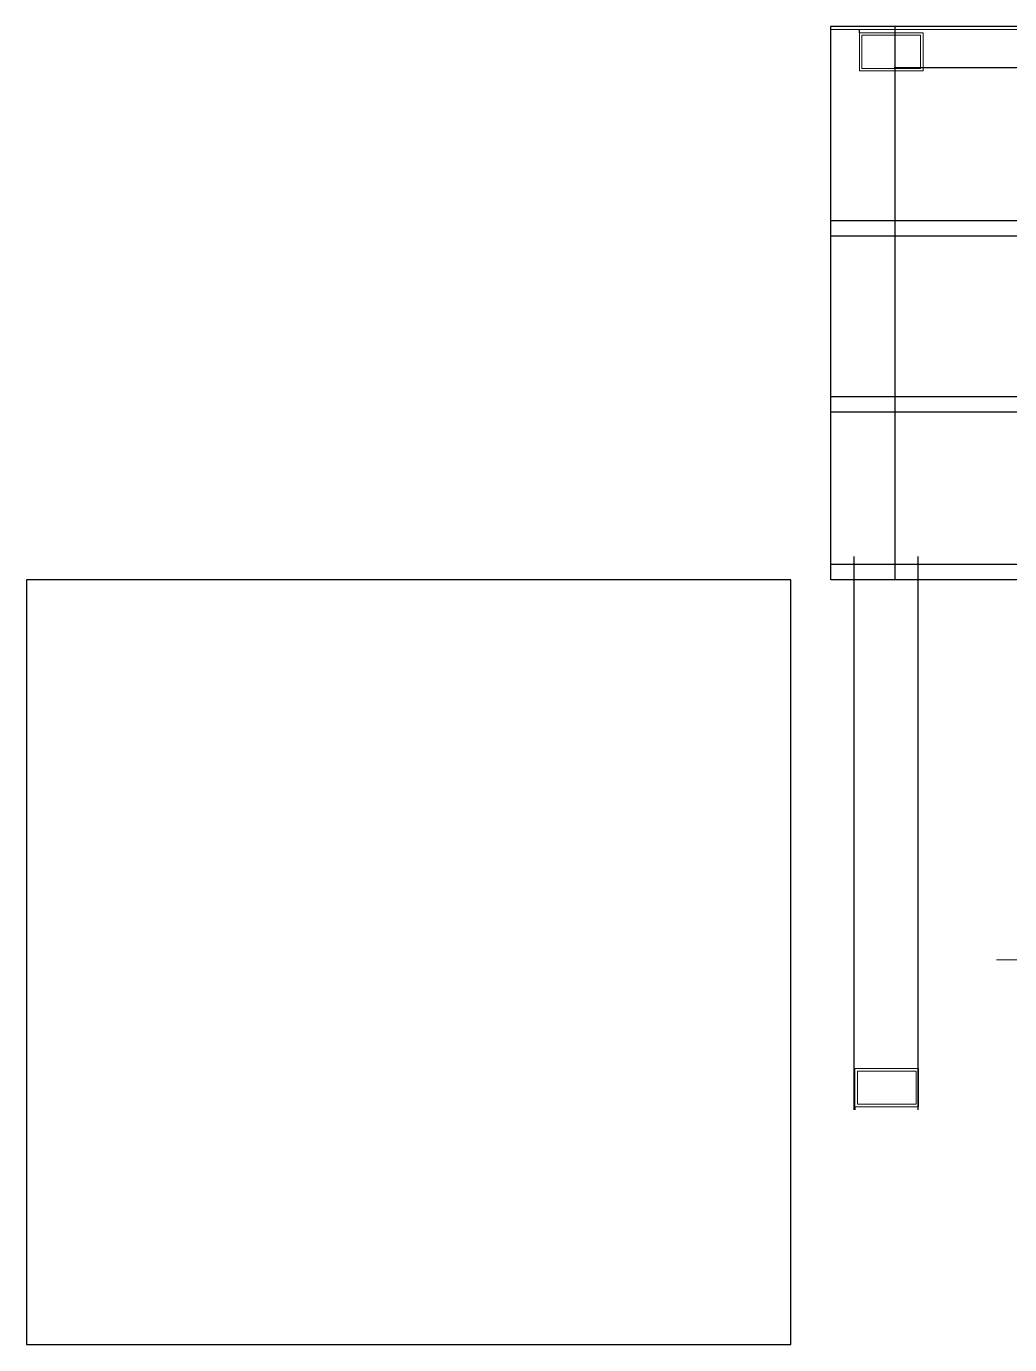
# Model space of a CAD drawing. Extents: x 539033 to 804858, y 468425 to 1263560.
# Drawn here: x 749804 to 750576, y 515139 to 516174 of the extents above; entities that cross this region are included whole.
import ezdxf

# ---------------------------------------------------------------- set-up
doc = ezdxf.new("R2010")
doc.units = 0
doc.header["$LTSCALE"] = 1000
doc.header["$MEASUREMENT"] = 0
for name, pattern in [('0', [0, 0]), ('ACAD_ISO02W100', [15, 12, -3]), ('ACAD_ISO04W100', [30, 24, -3, 0, -3])]:
    doc.linetypes.add(name, pattern=pattern)
doc.layers.get('0').update_dxf_attribs({"linetype": 'CONTINUOUS'})
doc.layers.add('5剖面线层', color=2, linetype='CONTINUOUS')
for name, color, linetype, lineweight in [('点划线', 1, 'ACAD_ISO04W100', 15), ('粗实线', 7, '0', 30), ('虚线', 6, 'ACAD_ISO02W100', 18)]:
    doc.layers.add(name, color=color, linetype=linetype, lineweight=lineweight)

# ---------------------------------------------------------------- blocks, each defined once
blk = doc.blocks.new('A$C458447FD')
at = {"layer": '点划线'}
blk.add_line((101.7, 550.1), (1459.1, 550.1), dxfattribs=at)
blk = doc.blocks.new('A$C6194237F')
at = {"layer": '虚线', "color": 2, "ltscale": 100}
for points in [[(0, 0), (50, 0), (50, 30), (0, 30)], [(2, 2), (48, 2), (48, 28), (2, 28)]]:
    blk.add_lwpolyline(points, close=True, dxfattribs=at)
blk = doc.blocks.new('_FZHK')
blk.add_lwpolyline([(-0.5, -0.5), (0.5, -0.5), (0.5, 0.5), (-0.5, 0.5)], close=True)

msp = doc.modelspace()

# ---------------------------------------------------------------- linework, layer by layer
at = {"layer": '粗实线', "color": 0, "ltscale": 100}
for p, q in [((765985, 516173.6), (750435, 516173.6)), ((750435, 516173.6), (750435, 515739.3)), ((750457.7, 516168.6), (750457.7, 516171.1)), ((750485.4, 516173.6), (750485.4, 515739.3)), ((765935, 516141.1), (750485, 516141.1)), ((750453.7, 515323.5), (750453.7, 515757.7)), ((750503.7, 515323.5), (750503.7, 515757.7)), ((750454.1, 515326), (750454.1, 515323.5))]:
    msp.add_line(p, q, dxfattribs=at)
at = {"layer": '粗实线', "color": 6, "ltscale": 100}
for p, q in [((765985, 516020.9), (750435, 516020.9)), ((765985, 516008.9), (750435, 516008.9)), ((765985, 515882.9), (750435, 515882.9)), ((765985, 515870.9), (750435, 515870.9)), ((765985.4, 515751.3), (750435.4, 515751.3)), ((765985.4, 515739.3), (750435.4, 515739.3))]:
    msp.add_line(p, q, dxfattribs=at)
at = {"layer": '虚线', "color": 2, "ltscale": 100}
msp.add_line((765985, 516171.1), (750435, 516171.1), dxfattribs=at)

# ---------------------------------------------------------------- block references
at = {"color": 0, "ltscale": 100, "rotation": 180}
msp.add_blockref('A$C458447FD', (752024.4, 515991.2), dxfattribs=at)
at = {"layer": '5剖面线层', "color": 253, "xscale": 600, "yscale": 600, "zscale": 600}
msp.add_blockref('_FZHK', (750103.9, 515439.3), dxfattribs=at)
at = {"layer": '粗实线', "color": 0, "ltscale": 100}
msp.add_blockref('A$C6194237F', (750457.7, 516138.6), dxfattribs=at)
at = {"layer": '粗实线', "color": 0, "ltscale": 100, "rotation": 180}
msp.add_blockref('A$C6194237F', (750504.1, 515356), dxfattribs=at)

doc.saveas('drawing.dxf')
